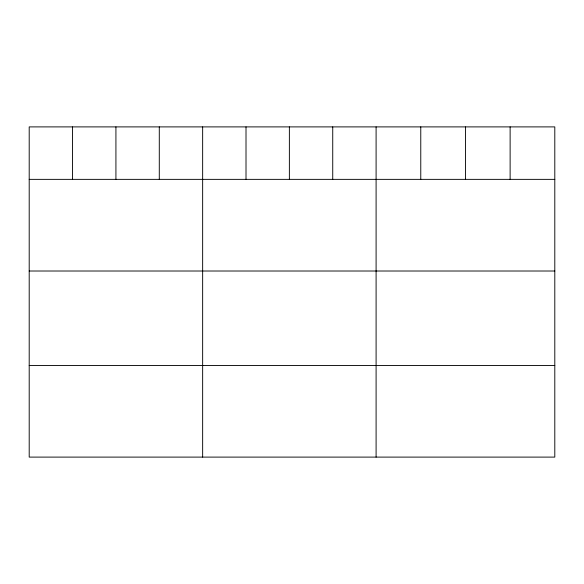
<?xml version="1.0" encoding="UTF-8"?>
<svg xmlns="http://www.w3.org/2000/svg" width="584" height="584" viewBox="0 0 584 584"><rect width="100%" height="100%" fill="white"/><g stroke="black" fill="none" stroke-linecap="round" stroke-linejoin="round"><path stroke-width="0.88" d="M554.8 179.361L554.8 457.104L29.2 457.104L29.2 126.896L554.8 126.896L554.8 179.361L29.2 179.361M29.2 271.012L554.8 271.012M29.2 365.445L554.8 365.445M510.124 126.896L510.124 179.361M465.448 126.896L465.448 179.361M420.772 126.896L420.772 179.361M376.096 126.896L376.096 457.104M332.734 126.896L332.734 179.361M289.372 126.896L289.372 179.361M246.01 126.896L246.01 179.361M202.648 126.896L202.648 457.104M159.286 126.896L159.286 179.361M115.924 126.896L115.924 179.361M72.562 126.896L72.562 179.361"/></g></svg>
